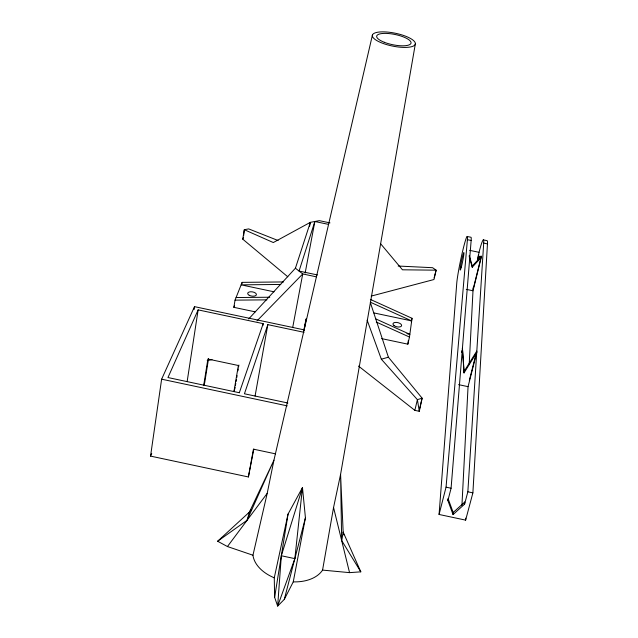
<?xml version="1.0" encoding="UTF-8"?>
<svg xmlns="http://www.w3.org/2000/svg" width="638" height="638" viewBox="0 0 638 638"><rect width="100%" height="100%" fill="white"/><g stroke="black" fill="none" stroke-linecap="round" stroke-linejoin="round"><path stroke-width="0.96" d="M481.275 257.329L481.315 256.205L472.28 266.094L472.216 267.234L481.275 257.329L472.997 290.769L469.209 364.266M476.722 352.559L476.785 351.075L464.097 371.412L464.017 372.919L476.722 352.559L468.053 386.652L461.936 505.376M465.628 520.13L472.886 492.871L487.456 243.891L483.692 243.102L467.853 491.794L464.592 504.14L453.06 514.595L447.9 500.583L451.082 488.23L471.155 240.462L467.399 239.673A25.4 1.667 -78.3 0 0 463.204 248.78A25.4 1.667 -78.3 0 0 456.8 282.602L439.072 514.467L465.628 520.13L465.724 518.144M464.592 504.14L464.695 502.066L453.179 512.513L453.06 514.595M473.157 287.658L473.053 289.596L481.315 256.205M447.9 500.583L447.996 499.211M281.326 555.746L277.658 606.1L284.301 599.369L293.257 581.864L305.435 517.785L302.468 487.584L288.041 514.076L274.268 577.805L274.627 597.296L277.658 606.1L294.852 558.641L302.468 487.584L281.326 555.746L294.852 558.641M439.072 514.467L446.05 487.161L467.399 239.673M243.652 235.605L244.306 229.712L248.684 228.906L278.104 240.526M381.604 338.611L407.849 344.161L408.368 340.381M407.849 344.161L409.476 337.047L412.036 318.298L370.391 299.421M253.82 449.104L248.397 476.961L150.544 456.106L161.629 379.187L194.51 306.655L304.19 329.878M194.064 309.597L194.51 306.655M187.133 381.644L198.139 309.885L263.183 323.657L262.84 325.611M208.546 358.604L204.694 382.736L203.737 385.169L207.9 359.042L238.381 365.51L233.931 391.58L234.505 389.946M274.627 597.296L288.041 514.076M287.81 276.804L242.751 239.17L244.306 229.712L273.311 242.544L310.347 222.343L319.335 220.652L329.974 222.901M255.192 311.846L233.851 307.333L235.039 300.139L242.121 282.371L283.551 281.94M241.826 284.133L242.121 282.371M234.792 389.132L235.127 387.202M235.454 385.28L235.781 383.35M236.108 381.42L236.443 379.498M236.77 377.568L237.097 375.646M237.918 370.822L238.253 368.9M238.58 366.97L238.907 365.048M415.322 44.03A21.915 6.563 11.5 0 1 381.915 43.001A21.915 6.563 11.5 0 1 384.315 31.884A21.915 6.563 11.5 0 1 415.322 44.03L340.58 474.369L333.554 507.505L322.565 570.101A36.621 24.18 11.3 0 1 293.257 581.864M255.072 396.07L267.832 324.638L304.047 332.31M341.649 540.49L343.164 532.068L340.58 474.369L341.649 540.49L360.813 571.839L349.544 572.637L322.565 570.101M248.397 476.961L253.446 449.16L275.496 453.849M477.471 260.28L478.5 254.578M477.495 260.902L479.042 252.313A25.408 1.986 -78.3 0 1 483.692 243.102M309.621 226.243L310.347 222.343L295.418 268.215L248.7 318.96M292.683 327.581L302.731 273.949L295.418 268.215M305.147 273.064L314.853 221.498L328.474 224.369M303.84 330.396L306.009 319.072M304.079 330.173L306.248 318.872M274.268 577.805A36.621 24.18 11.3 0 1 252.959 555.227L267.202 493.357L273.941 460.181L372.425 35.058M411.239 321.783L412.036 318.298M370.319 302.468L388.398 357.208L422.117 398.168L419.294 411.303L414.852 410.362L417.396 399.659L381.333 359.21L367.145 320.164M461.617 352.351L462.087 350.453M469.329 380.392L476.06 353.915M284.301 599.369L305.435 517.785M434.135 277.817L436.129 270.177L432.604 267.705L398.168 266.038M464.201 503.948L464.695 502.066M247.066 520.297L249.442 512.067L273.941 460.181L247.066 520.297L217.63 541.239L227.447 546.543L252.959 555.227M314.853 221.498L299.062 271.07L317.445 274.954M267.832 324.638L244.434 393.782L287.89 403.017M239.33 392.705L263.183 323.657M233.851 307.333L234.561 305.538M150.544 456.106L151.716 453.363M242.751 239.17L243.429 237.567M198.139 309.885L167.961 377.544L239.465 392.761M248.318 513.646L251.157 509.642M227.447 546.543L267.202 493.357M257.018 320.866L302.731 273.949L316.352 276.828M217.63 541.239L249.442 512.067M381.333 359.21L388.398 357.208M371.156 296.112L433.952 279.532L436.129 270.177L402.466 269.802L380.886 244.067M207.206 360.693L212.023 359.561M280.736 284.452L241.132 284.851L274.045 291.813M236.076 297.539L269.762 297.236M235.039 300.139L266.867 299.86M467.199 236.475L470.924 237.256A25.4 1.739 -78.3 0 1 471.155 240.462M483.341 239.872L487.065 240.662A25.408 2.058 -78.3 0 1 487.456 243.891M469.648 250.335L479.042 252.313M466.282 289.349L472.997 290.769M373.852 312.915L411.677 320.914L370.614 302.308M406.94 333.69L409.851 334.312L375.878 318.952M458.57 384.642L468.053 386.652M161.629 379.187L287.228 405.864M446.05 487.161L451.082 488.23M467.853 491.794L472.886 492.871M376.268 322.046L409.476 337.047M358.492 366.06L414.852 410.362M360.813 571.839L343.164 532.068L343.778 534.931M448.043 498.525L453.179 512.513M469.241 255.344L472.28 266.094M469.177 256.468L472.216 267.234M333.554 507.505L349.544 572.637M464.097 371.412L462.414 348.037L464.017 372.919M478.875 258.94A8.892 0.694 -78.3 0 1 480.023 258.223M419.565 408.846L419.294 411.303L417.396 399.659L422.117 398.168L419.565 408.846M461.314 267.083A8.892 0.582 -78.3 0 0 463.938 252.792A8.892 0.582 -78.3 0 0 460.915 264.1A8.892 0.582 -78.3 0 0 461.314 267.083M384.267 42.275A17.537 5.256 11.5 0 0 411.031 43.129A17.537 5.256 11.5 0 0 386.277 33.399A17.537 5.256 11.5 0 0 384.267 42.275M249.251 295.298A4.41 2.145 9.2 0 0 256.356 294.892A4.41 2.145 9.2 0 0 250.559 291.765A4.41 2.145 9.2 0 0 249.251 295.298M394.029 325.579A4.41 2.153 12.9 0 0 401.39 326.138A4.41 2.153 12.9 0 0 396.501 322.405A4.41 2.153 12.9 0 0 394.029 325.579"/></g></svg>
